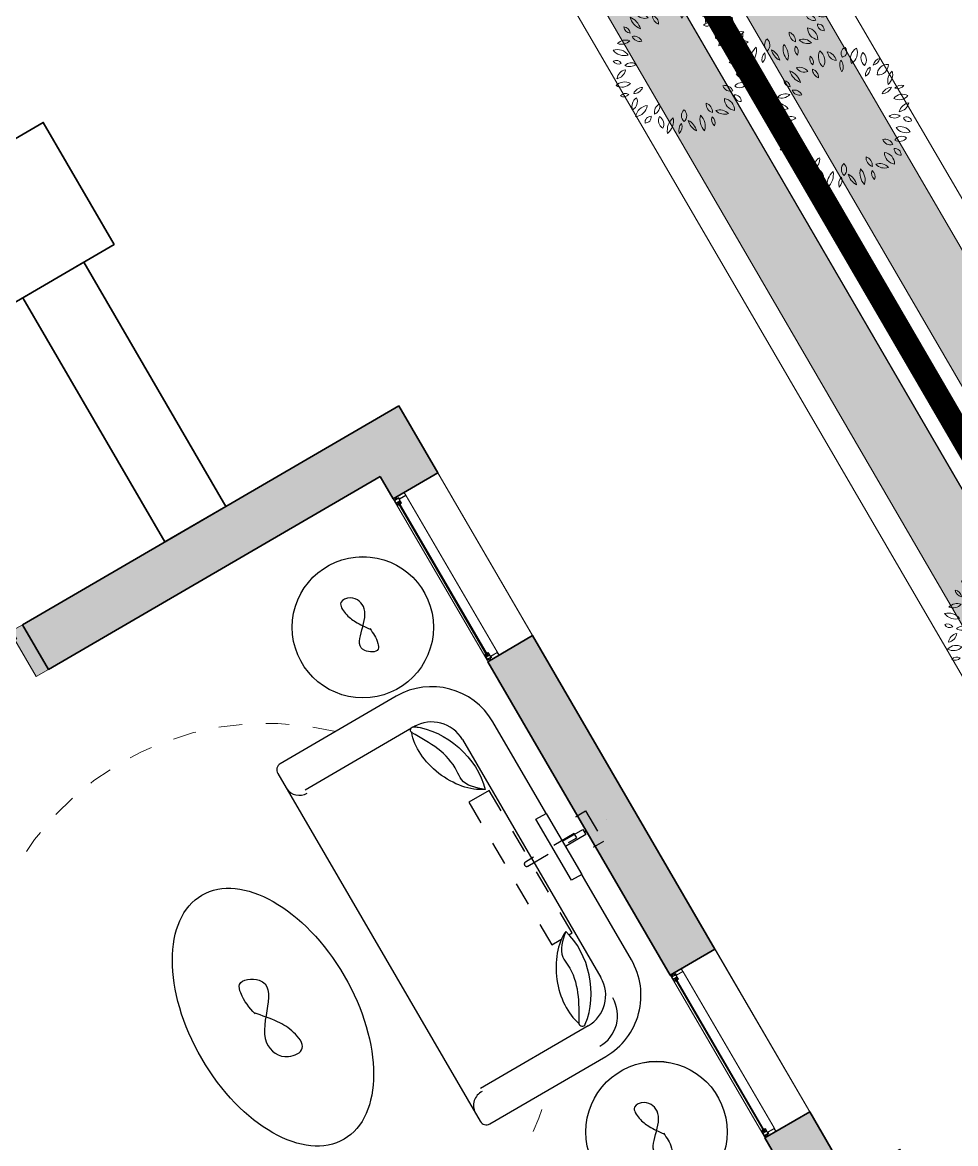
# Model space of a CAD drawing. Header units: millimetres. Extents: x 567980 to 569372, y 2065777 to 2066674.
# Drawn here: x 568857.368 to 568861.331, y 2066290.052 to 2066294.815 of the extents above; entities that cross this region are included whole.
import ezdxf

# ---------------------------------------------------------------- set-up
doc = ezdxf.new("R2010")
doc.units = ezdxf.units.MM
for name, pattern in [('047 Type S1$0$CENTER', [2, 1.25, -0.25, 0.25, -0.25]), ('047 Type S1$0$HIDDEN', [0.375, 0.25, -0.125]), ('CENTER', [3, 1.5, -0.5, 0.5, -0.5]), ('HIDDEN', [0.75, 0.5, -0.25])]:
    doc.linetypes.add(name, pattern=pattern)
for name, color, linetype, lineweight in [('A-DIM', 251, 'Continuous', 15), ('A-HATCH', 251, 'Continuous', 5), ('A-TUONG', 255, 'Continuous', 35), ('boDnv', 54, 'Continuous', 25), ('E- RANH GIOI', 1, 'CENTER', 13), ('E- THAY', 9, 'Continuous', 20), ('E-Manh', 251, 'Continuous', 13), ('i_Cay', 114, 'Continuous', 13), ('i_Hatch', 250, 'Continuous', 13), ('LD-CUA', 146, 'Continuous', 13), ('LD-KHUAT', 33, 'HIDDEN', 9), ('LD-THAY', 9, 'Continuous', 13)]:
    doc.layers.add(name, color=color, linetype=linetype, lineweight=lineweight)
for name, color, linetype in [('ChiaLo', 128, 'CENTER'), ('DIM 222222', 1, 'Continuous'), ('I-LOOS', 32, 'Continuous'), ('I-LOOSE', 32, 'Continuous'), ('loKBT', 42, 'Continuous')]:
    doc.layers.add(name, color=color, linetype=linetype)

# ---------------------------------------------------------------- blocks, each defined once
blk = doc.blocks.new('NEN')
at = {"layer": 'ChiaLo', "ltscale": 5}
blk.add_lwpolyline([(180.3325, -106.9279), (160.2174, -72.3537)], dxfattribs=at)
at = {"layer": 'loKBT'}
for points in [[(171.0218, -66.0677), (160.2174, -72.3537), (170.2749, -89.6408), (181.0794, -83.3548)], [(160.2174, -72.3537), (149.4129, -78.6397), (159.4705, -95.9268), (170.2749, -89.6408)]]:
    blk.add_lwpolyline(points, close=True, dxfattribs=at)
blk = doc.blocks.new('BT-02')
at = {"layer": 'loKBT'}
for points in [[(7692560.1, 959879), (7692560.1, 979879), (7680060.1, 979879), (7680060.1, 959879), (7692560.1, 959879)], [(7705060.1, 959879), (7705060.1, 979879), (7692560.1, 979879), (7692560.1, 959879), (7705060.1, 959879)]]:
    blk.add_lwpolyline(points, dxfattribs=at)
for points in [[(7692560.1, 979879), (7680060.1, 979879), (7680060.1, 959879), (7692560.1, 959879)], [(7680060.1, 959879), (7692560.1, 959879), (7692560.1, 979879), (7680060.1, 979879)], [(7705060.1, 979879), (7692560.1, 979879), (7692560.1, 959879), (7705060.1, 959879)], [(7692560.1, 959879), (7705060.1, 959879), (7705060.1, 979879), (7692560.1, 979879)]]:
    blk.add_lwpolyline(points, close=True, dxfattribs=at)
blk = doc.blocks.new('*U507')
h = blk.add_hatch(color=253)
h.dxf.hatch_style = 1
h.paths.add_polyline_path([(50, 950.2), (90, 950.2), (90, 1050.2), (50, 1050.2)])
h.paths.add_polyline_path([(50, 100), (90, 100), (90, 0), (50, 0)])
h = blk.add_hatch(color=253)
h.dxf.hatch_style = 1
h.paths.add_polyline_path([(2150.4, 100), (2110.4, 100), (2110.4, 0), (2150.4, 0)])
h.paths.add_polyline_path([(2150.4, 950.2), (2110.4, 950.2), (2110.4, 1050.2), (2150.4, 1050.2)])
h = blk.add_hatch(color=254)
h.dxf.hatch_style = 1
h.paths.add_polyline_path([(21.7, 844.7), (21.7, 1014.3), (50, 1014.3), (50, 986), (27.4, 986), (27.4, 844.7)])
h = blk.add_hatch(color=254)
h.dxf.hatch_style = 1
h.paths.add_polyline_path([(50, 950.2), (90, 950.2), (90, 100), (50, 100)])
h = blk.add_hatch(color=254)
h.dxf.hatch_style = 1
h.paths.add_polyline_path([(2110.4, 950.2), (2150.4, 950.2), (2150.4, 100), (2110.4, 100)])
h = blk.add_hatch(color=253)
h.dxf.hatch_style = 1
h.paths.add_polyline_path([(0, 0), (50, 0), (50, -40), (60, -40), (60, -220), (0, -220)])
h = blk.add_hatch(color=253)
h.dxf.hatch_style = 1
h.paths.add_polyline_path([(2200.4, 0), (2150.4, 0), (2150.4, -40), (2140.4, -40), (2140.4, -220), (2200.4, -220)])
at = {"linetype": 'Continuous'}
blk.add_line((70, 100), (70, 950.2), dxfattribs=at)
for p, q in [((90, 950.2), (90, 100)), ((2110.4, 950.2), (2110.4, 100)), ((2130.4, 100), (2130.4, 950.2))]:
    blk.add_line(p, q)
for points in [[(50, 950.2), (90, 950.2), (90, 1050.2), (50, 1050.2), (50, 950.2)], [(2150.4, 950.2), (2110.4, 950.2), (2110.4, 1050.2), (2150.4, 1050.2), (2150.4, 950.2)], [(50, 953.1), (50, 100)], [(2150.4, 953.1), (2150.4, 100)], [(50, 100), (90, 100), (90, 0), (50, 0), (50, 100)], [(2150.4, 100), (2110.4, 100), (2110.4, 0), (2150.4, 0), (2150.4, 100)]]:
    blk.add_lwpolyline(points)
at = {"linetype": 'HIDDEN', "ltscale": 30}
for points in [[(1100.2, 0, 0.414214), (50, 1050.2, 0.414214)], [(1100.2, 0, -0.414214), (2150.4, 1050.2, -0.414214)]]:
    blk.add_lwpolyline(points, format="xyb", dxfattribs=at)
for points in [[(21.7, 844.7), (21.7, 1014.3), (50, 1014.3), (50, 986), (27.4, 986), (27.4, 844.7)], [(50, 950.2), (90, 950.2), (90, 100), (50, 100)], [(2110.4, 950.2), (2150.4, 950.2), (2150.4, 100), (2110.4, 100)], [(0, 0), (50, 0), (50, -40), (60, -40), (60, -220), (0, -220)], [(2200.4, 0), (2150.4, 0), (2150.4, -40), (2140.4, -40), (2140.4, -220), (2200.4, -220)]]:
    blk.add_lwpolyline(points, close=True)
blk = doc.blocks.new('047 Type S1$0$A$C0E4C1570')
at = {"layer": 'DIM 222222', "color": 0, "linetype": '047 Type S1$0$CENTER', "ltscale": 25}
for p, q in [((0, -0.2), (0, -100.2)), ((50, -50.2), (-50, -50.2))]:
    blk.add_line(p, q, dxfattribs=at)
at = {"layer": 'DIM 222222', "color": 0, "linetype": '047 Type S1$0$HIDDEN', "ltscale": 50}
blk.add_lwpolyline([(20, -12.4), (20, -87.4), (-20, -87.4), (-20, -12.4)], close=True, dxfattribs=at)
blk = doc.blocks.new('A$C7ACE46B4')
blk.add_wipeout([(-12.5, 0), (12.5, 0), (12.5, -100), (150, -100), (150, -150), (-150, -150), (-150, -100), (-12.5, -100)]).dxf.layer = 'I-LOOSE'
at = {"layer": 'I-LOOSE'}
blk.add_lwpolyline([(-12.5, -100), (-12.5, 0), (12.5, 0), (12.5, -100)], dxfattribs=at)
blk.add_lwpolyline([(-150, -100), (150, -100), (150, -150), (-150, -150)], close=True, dxfattribs=at)
blk = doc.blocks.new('WR WERW')
at = {"layer": 'DIM 222222', "color": 1, "linetype": '047 Type S1$0$HIDDEN', "ltscale": 50, "extrusion": (9.92932e-07, -2.8403e-12, 1)}
for p, q in [((167309.9, 38806.7, 0), (167259.9, 38806.7, 0)), ((167259.9, 38806.7, 0), (167259.9, 38456.7, 0)), ((167309.9, 38456.7, 0), (167309.9, 38806.7, 0)), ((167259.9, 38456.7, 0), (167309.9, 38456.7, 0))]:
    blk.add_line(p, q, dxfattribs=at)
at = {"layer": 'DIM 222222', "color": 1, "linetype": '047 Type S1$0$HIDDEN', "ltscale": 50, "extrusion": (-9.92932e-07, 2.8439e-12, 1)}
for p, q in [((167269.9, 38636.7, 0), (167149.9, 38636.7, 0)), ((167149.9, 38636.7, 0), (167149.9, 38626.7, 0)), ((167149.9, 38626.7, 0), (167269.9, 38626.7, 0)), ((167274.9, 38631.7, 0), (167274.9, 38631.7, 0))]:
    blk.add_line(p, q, dxfattribs=at)
for start, end in [(0, 90), (270, 0)]:
    blk.add_arc((167269.9, 38631.7, -0.2), 5, start, end, dxfattribs=at)
blk = doc.blocks.new('2nd Floor Plan$0$weff')
at = {"color": 9}
blk.add_wipeout([(56.5, 207.1), (12.8, 168.9), (-23.4, 123.6), (-59.2, 57.6), (-78.1, 2.2), (-84.9, -29.8), (-89.8, -99.1), (-82.2, -153), (-41.5, -131.1), (-5.2, -99.4), (15, -84.2), (44.3, -38.7), (64.9, -4.2), (85, 45.7), (96.1, 91.6), (100.3, 136.7), (100.2, 145.7), (98.6, 169.4), (92.6, 200.1), (93.7, 207.9), (90.9, 214.5), (85, 219.1), (77.5, 220.1)], dxfattribs=at).dxf.layer = 'I-LOOS'
at = {"layer": 'I-LOOS', "color": 9}
for centre, major_axis, ratio, start_param, end_param in [((136.3, -26.8), (112.3, 268.4), 0.731709, 0.805447, 2.336146), ((-82.9, 66.8), (109.5, 220.3), 0.666606, 3.780671, 5.644107), ((79.5, 205.9), (1.9, -14.2), 1, 1.019254, 3.517144)]:
    blk.add_ellipse(centre, major_axis=major_axis, ratio=ratio, start_param=start_param, end_param=end_param, dxfattribs=at)
blk.add_spline([(-83.1, -153.5), (-11, -71.1), (-9.5, -30.9), (92.6, 200.1)], degree=3, dxfattribs=at)
blk = doc.blocks.new('AAW')
at = {"layer": 'I-LOOS'}
blk.add_ellipse((7152422.8, 829492.9, 0), major_axis=(0, 600), ratio=0.583333, dxfattribs=at)
at = {"layer": 'I-LOOS', "color": 7}
blk.add_spline([(7152481.3, 829442, 0), (7152489.3, 829335, 0), (7152475.4, 829301.2, 0), (7152394.4, 829327.9, 0), (7152501, 829572.7, 0), (7152449.5, 829670.9, 0), (7152381.6, 829669.9, 0), (7152379.5, 829593.1, 0), (7152415.5, 829519.6, 0), (7152483.3, 829436.9, 0)], degree=3, dxfattribs=at)
at = {"color": 8, "linetype": 'ByBlock'}
for points in [[(7150959.9, 830729.3), (7150961.2, 830762.1), (7150968.5, 830804.8), (7150982.3, 830847.2), (7151003.5, 830889.2), (7151026.9, 830922.3), (7151081.9, 830974.9), (7151135.1, 831006.2), (7151168.5, 831019.1), (7151245.7, 831033), (7151312.3, 831028.7), (7151358.3, 831016.7), (7151384.9, 831006), (7151416.7, 830989.1), (7151457, 830959.4), (7151477, 830940.3), (7151509.6, 830899.5), (7151536.9, 830848.4), (7151551.1, 830805.4), (7151557.5, 830770.9), (7151559.7, 830741.1), (7151556.7, 830690.1), (7151543.1, 830634.6), (7151515.2, 830575.9), (7151476.7, 830526), (7151423.5, 830481.9), (7151375.6, 830456.6), (7151311.5, 830437.8), (7151206.8, 830438.1), (7151146.6, 830455.5), (7151077.7, 830495), (7151042.4, 830526.6), (7151002.9, 830578.4), (7150980.2, 830624.8), (7150964.1, 830682.9), (7150959.9, 830727.9)], [(7150959.9, 828249), (7150961.2, 828281.8), (7150968.5, 828324.5), (7150982.3, 828366.9), (7151003.5, 828409), (7151026.9, 828442.1), (7151081.9, 828494.6), (7151135.1, 828525.9), (7151168.5, 828538.8), (7151245.7, 828552.7), (7151312.3, 828548.4), (7151358.3, 828536.4), (7151384.9, 828525.8), (7151416.7, 828508.8), (7151457, 828479.2), (7151477, 828460), (7151509.6, 828419.3), (7151536.9, 828368.1), (7151551.1, 828325.1), (7151557.5, 828290.6), (7151559.7, 828260.8), (7151556.7, 828209.9), (7151543.1, 828154.3), (7151515.2, 828095.6), (7151476.7, 828045.7), (7151423.5, 828001.6), (7151375.6, 827976.3), (7151311.5, 827957.6), (7151206.8, 827957.8), (7151146.6, 827975.3), (7151077.7, 828014.7), (7151042.4, 828046.4), (7151002.9, 828098.2), (7150980.2, 828144.5), (7150964.1, 828202.6), (7150959.9, 828247.6)]]:
    blk.add_wipeout(points, dxfattribs=at).translate(0, 0, 0).dxf.layer = 'I-LOOS'
for points in [[(7150984.5, 828877.7), (7150984.3, 830047.8), (7150987.9, 830094.3), (7151003.8, 830154.3), (7151019, 830188), (7151039.8, 830221.7), (7151072.1, 830259.9), (7151111.4, 830293), (7151145.7, 830313.9), (7151183.8, 830330.5), (7151224.5, 830341.8), (7151256.3, 830346.5), (7151284.3, 830347.8), (7151842.4, 830347.8), (7151859.2, 830347.4), (7151871.9, 830342.3), (7151881.2, 830331.4), (7151884.2, 830321.4), (7151884.4, 830317.9), (7151884.7, 828607.9), (7151882.7, 828597.3), (7151875.9, 828586.7), (7151869.8, 828582), (7151862.3, 828578.8), (7151854.7, 828577.8), (7151284.5, 828577.8), (7151249.5, 828579.8), (7151207.9, 828587.7), (7151171.3, 828600), (7151141.1, 828614.3), (7151108.9, 828634.6), (7151072.4, 828665.6), (7151048.6, 828692.4), (7151022.6, 828731.5), (7151002.8, 828774.5), (7150990.5, 828818.1), (7150985.2, 828856.5)], [(7150884.5, 828877.9), (7150944.5, 828877.9), (7150944.4, 828957.9), (7150919.4, 828957.9), (7150919.4, 829967.9), (7150944.4, 829967.9), (7150944.4, 830047.9), (7150884.4, 830047.9), (7150884.4, 828877.9)]]:
    blk.add_wipeout(points).translate(0, 0, 0).dxf.layer = 'I-LOOS'
at = {"layer": 'I-LOOS', "ltscale": 500}
for p, q in [((7151284.3, 830197.8, 0), (7151813.6, 830197.8, 0)), ((7151134.3, 828877.8, 0), (7151134.3, 830047.8, 0)), ((7151277.6, 828727.9, 0), (7151819, 828727.9, 0))]:
    blk.add_line(p, q, dxfattribs=at)
at = {"layer": 'I-LOOS', "ltscale": 500, "elevation": 0}
blk.add_lwpolyline([(7150984.3, 830047.7), (7150984.5, 828877.7, 0.414169), (7151284.5, 828577.8), (7151854.7, 828577.8, 0.41182), (7151884.7, 828607.9), (7151884.4, 830317.9, 0.41662), (7151854.4, 830347.8), (7151284.3, 830347.8, 0.414258)], format="xyb", close=True, dxfattribs=at)
at = {"layer": 'I-LOOS'}
for centre in [(7151259.8, 830733.3, 0), (7151259.8, 828253.1, 0)]:
    blk.add_circle(centre, 300, dxfattribs=at)
at = {"layer": 'I-LOOS', "ltscale": 500}
for centre, radius, start, end in [((7151284.3, 830147.8, 0), 150, 90, 180.0087), ((7151818.8, 830278.3, 0), 65.6, 265.4555, 357.4331), ((7151284.3, 828877.8, 0), 150, 180.0087, 270), ((7151819.3, 828677.4, 0), 65.6, 4.6583, 90.3037)]:
    blk.add_arc(centre, radius, start, end, dxfattribs=at)
at = {"layer": 'I-LOOS', "color": 7}
for points in [[(7151237.1, 830753.5, 0), (7151239.2, 830825, 0), (7151250.8, 830846.4, 0), (7151302.6, 830823.1, 0), (7151215, 830668.1, 0), (7151242.3, 830599.5, 0), (7151287.4, 830595.4, 0), (7151294.2, 830646.2, 0), (7151275.4, 830697.5, 0), (7151236.2, 830757, 0)], [(7151237.1, 828273.2, 0), (7151239.2, 828344.7, 0), (7151250.8, 828366.2, 0), (7151302.6, 828342.8, 0), (7151215, 828187.9, 0), (7151242.3, 828119.2, 0), (7151287.4, 828115.2, 0), (7151294.2, 828165.9, 0), (7151275.4, 828217.2, 0), (7151236.2, 828276.7, 0)]]:
    blk.add_spline(points, degree=3, dxfattribs=at)
at = {"layer": 'LD-KHUAT', "ltscale": 0.1}
blk.add_arc((7152437, 829469.1, 0), 1235.3, 226.1786, 134.6589, dxfattribs=at)
at = {"layer": 'I-LOOSE', "rotation": 89.99999999876488}
blk.add_blockref('A$C7ACE46B4', (7150884.4, 829477.9, 0), dxfattribs=at)
at = {"layer": 'DIM 222222', "linetype": 'ByBlock', "xscale": 2, "yscale": 2, "zscale": 2}
blk.add_blockref('WR WERW', (6816624.6, 752209.1, 0), dxfattribs=at)
at = {"layer": 'I-LOOS', "ltscale": 500, "rotation": 4.439697424246186}
blk.add_blockref('2nd Floor Plan$0$weff', (7151236, 829962.6, 0), dxfattribs=at)
at = {"layer": 'I-LOOS', "ltscale": 500, "xscale": -1, "rotation": 175.5742858466024}
blk.add_blockref('2nd Floor Plan$0$weff', (7151228.7, 828950.6, 0), dxfattribs=at)
at = {"layer": 'I-LOOS', "ltscale": 500}
blk.add_arc((7151284.3, 830048, 0), 150, 90, 179.9913, dxfattribs=at)
blk = doc.blocks.new('SFFSF')
h = blk.add_hatch(color=250)
h.paths.add_polyline_path([(339646.8, 104917.2), (339646.8, 104891.8), (339678.5, 104891.8), (339678.5, 104898.5), (339675.3, 104898.5, 1), (339675.3, 104897.3), (339677.3, 104897.3), (339677.3, 104893), (339663.4, 104893), (339663.4, 104916), (339677.3, 104916), (339677.3, 104911.7), (339675.3, 104911.7, 1), (339675.3, 104910.5), (339678.5, 104910.5), (339678.5, 104917.2)])
h.paths.add_polyline_path([(339648, 104916), (339662.2, 104916), (339662.2, 104893), (339648, 104893)], flags=16)
blk.add_lwpolyline([(339663.4, 104893), (339663.4, 104916), (339677.3, 104916), (339677.3, 104911.7), (339675.3, 104911.7, 1), (339675.3, 104910.5), (339678.5, 104910.5), (339678.5, 104917.2), (339646.8, 104917.2), (339646.8, 104891.8), (339678.5, 104891.8), (339678.5, 104898.5), (339675.3, 104898.5, 1), (339675.3, 104897.3), (339677.3, 104897.3), (339677.3, 104893)], format="xyb", close=True)
blk.add_lwpolyline([(339662.2, 104893), (339662.2, 104916), (339648, 104916), (339648, 104893)], close=True)
blk = doc.blocks.new('DDDDA')
blk.add_hatch(color=250).paths.add_polyline_path([(339343.8, 104970.9), (339343.8, 104969.3), (339332.6, 104969.3), (339332.6, 104958.1), (339343.8, 104958.1), (339343.8, 104956.6, 0.240391), (339346.5, 104960.7), (339335.6, 104960.7), (339335.6, 104966.7), (339346.5, 104966.7, 0.240391)])
blk.add_lwpolyline([(339343.8, 104970.9), (339343.8, 104969.3), (339332.6, 104969.3), (339332.6, 104958.1), (339343.8, 104958.1), (339343.8, 104956.6, 0.240391), (339346.5, 104960.7), (339335.6, 104960.7), (339335.6, 104966.7), (339346.5, 104966.7, 0.240391)], format="xyb", close=True)
blk = doc.blocks.new('*U496')
for points in [[(22.1, 21.5), (0, 21.5), (0, 27.7), (1.2, 27.7), (1.2, 22.7), (17.8, 22.7), (17.8, 63.1), (8.9, 63.1), (8.9, 71.6), (5.1, 74.3), (5.1, 83.1), (8.9, 85.8), (8.9, 93.1), (1.2, 93.1), (1.2, 89.3), (0, 89.3), (0, 94.3), (10.1, 94.3), (10.1, 93.1), (10.1, 91.1), (10.1, 82.5), (8.9, 82.5), (8.9, 84.3), (6.3, 82.5), (6.3, 74.9), (8.9, 73.1), (8.9, 74.9), (10.1, 74.9), (10.1, 64.3), (19, 64.3), (19, 22.7), (22.1, 22.7)], [(1044.6, 21.5), (1066.7, 21.5), (1066.7, 27.7), (1065.5, 27.7), (1065.5, 22.7), (1048.9, 22.7), (1048.9, 63.1), (1057.8, 63.1), (1057.8, 71.6), (1061.6, 74.3), (1061.6, 83.1), (1057.8, 85.8), (1057.8, 93.1), (1065.5, 93.1), (1065.5, 89.3), (1066.7, 89.3), (1066.7, 94.3), (1056.6, 94.3), (1056.6, 93.1), (1056.6, 91.1), (1056.6, 82.5), (1057.8, 82.5), (1057.8, 84.3), (1060.4, 82.5), (1060.4, 74.9), (1057.8, 73.1), (1057.8, 74.9), (1056.6, 74.9), (1056.6, 64.3), (1047.7, 64.3), (1047.7, 22.7), (1044.6, 22.7)]]:
    blk.add_hatch(color=250).paths.add_polyline_path(points)
for p, q in [((10.1, 94.3), (1056.6, 94.3)), ((22.1, 21.5), (1044.6, 21.5))]:
    blk.add_line(p, q)
for points in [[(8.9, 93.1), (8.9, 85.8), (5.1, 83.1), (5.1, 74.3), (8.9, 71.6), (8.9, 63.1), (17.8, 63.1), (17.8, 22.7), (1.2, 22.7), (1.2, 27.7), (0, 27.7), (0, 21.5), (22.1, 21.5), (22.1, 22.7), (19, 22.7), (19, 64.3), (10.1, 64.3), (10.1, 74.9), (8.9, 74.9), (8.9, 73.1), (6.3, 74.9), (6.3, 82.5), (8.9, 84.3), (8.9, 82.5), (10.1, 82.5), (10.1, 93.1), (10.1, 93.1), (10.1, 94.3), (0, 94.3), (0, 89.3), (1.2, 89.3), (1.2, 93.1), (8.9, 93.1)], [(1057.8, 93.1), (1057.8, 85.8), (1061.6, 83.1), (1061.6, 74.3), (1057.8, 71.6), (1057.8, 63.1), (1048.9, 63.1), (1048.9, 22.7), (1065.5, 22.7), (1065.5, 27.7), (1066.7, 27.7), (1066.7, 21.5), (1044.6, 21.5), (1044.6, 22.7), (1047.7, 22.7), (1047.7, 64.3), (1056.6, 64.3), (1056.6, 74.9), (1057.8, 74.9), (1057.8, 73.1), (1060.4, 74.9), (1060.4, 82.5), (1057.8, 84.3), (1057.8, 82.5), (1056.6, 82.5), (1056.6, 93.1), (1056.6, 93.1), (1056.6, 94.3), (1066.7, 94.3), (1066.7, 89.3), (1065.5, 89.3), (1065.5, 93.1), (1057.8, 93.1)]]:
    blk.add_lwpolyline(points)
blk.add_lwpolyline([(1030.7, 75.7), (36, 75.7), (36, 81.7), (1030.7, 81.7)], close=True)
at = {"xscale": -1, "rotation": 180}
blk.add_blockref('SFFSF', (-339634.7, 104983.2), dxfattribs=at)
blk.add_blockref('DDDDA', (-339299.6, -104885))
at = {"xscale": -1}
blk.add_blockref('DDDDA', (340366.2, -104885), dxfattribs=at)
at = {"rotation": 180}
blk.add_blockref('SFFSF', (340701.3, 104983.2), dxfattribs=at)
blk = doc.blocks.new('TANG 1 BT1')
at = {"layer": 'A-HATCH'}
h = blk.add_hatch(color=256, dxfattribs=at)
h.dxf.hatch_style = 1
h.paths.add_polyline_path([(7158834.4, 839216.9), (7158834.4, 837891.9), (7159054.4, 837891.9), (7159054.4, 839436.9), (7153914.4, 839436.9), (7153914.4, 839216.9)])
h.paths.add_polyline_path([(7150554.4, 839436.9), (7150554.3, 838368.7), (7150774.3, 838368.7), (7150774.4, 839216.9), (7151514.4, 839216.9), (7151514.4, 839436.9)])
h.paths.add_polyline_path([(7150774.3, 836568.7), (7150554.3, 836568.7), (7150554.4, 835616.9), (7151104.3, 835616.9), (7151104.3, 835319.5), (7151324.3, 835319.5), (7151324.3, 835616.9), (7152824.3, 835616.9), (7152824.3, 833426.9), (7152714.3, 833426.9), (7152714.3, 833316.9), (7152934.3, 833316.9), (7152934.3, 835726.9), (7150774.4, 835726.9)])
h.paths.add_polyline_path([(7151324.3, 834519.5), (7151104.3, 834519.5), (7151104.3, 832826.9), (7151324.3, 832826.9), (7151324.3, 833316.9), (7151914.3, 833316.9), (7151914.3, 833426.9), (7151324.3, 833426.9)])
h.paths.add_polyline_path([(7158834.4, 835616.9), (7158834.4, 834616.9), (7159054.4, 834616.9), (7159054.4, 835946.9), (7159054.4, 837091.9), (7158834.4, 837091.9), (7158834.4, 836041.9), (7158234.4, 836041.9), (7158234.4, 835726.9), (7156074.4, 835726.9), (7156074.4, 835616.9)])
h.paths.add_polyline_path([(7158834.4, 835726.9), (7158289.4, 835726.9), (7158289.4, 835986.9), (7158834.4, 835986.9)], flags=16)
h.paths.add_polyline_path([(7158434.4, 831596.9), (7158434.4, 831391.9), (7158834.4, 831391.9), (7158834.4, 827616.9), (7158354.3, 827616.9), (7158354.3, 827396.9), (7159054.4, 827396.9), (7159054.4, 832816.9), (7158834.4, 832816.9), (7158834.4, 831816.9), (7156074.4, 831816.9), (7156074.4, 831596.9)])
h.paths.add_polyline_path([(7158834.4, 831596.9), (7158834.4, 831446.9), (7158489.4, 831446.9), (7158489.4, 831596.9)], flags=16)
h.paths.add_polyline_path([(7152934.3, 831706.9), (7152934.3, 831816.9), (7151324.3, 831816.9), (7151324.3, 831926.9), (7151104.3, 831926.9), (7151104.3, 831816.9), (7150554.4, 831816.9), (7150554.4, 830866.9), (7150774.4, 830866.9), (7150774.4, 831706.9)])
h.paths.add_polyline_path([(7150554.4, 828526.9), (7150774.4, 828526.9), (7150774.4, 830066.9), (7150554.4, 830066.9)])
h.paths.add_polyline_path([(7151704.4, 827396.9), (7152404.2, 827396.9), (7152404.2, 827616.9), (7150774.4, 827616.9), (7150774.4, 827726.9), (7150554.4, 827726.9), (7150554.4, 827616.9), (7150554.4, 827396.9), (7151404.4, 827396.9), (7151404.4, 827396.9)])
h.paths.add_polyline_path([(7154604.6, 827616.9), (7154604.6, 827396.9), (7155304.4, 827396.9), (7155304.4, 827396.9), (7155604.4, 827396.9), (7156654.4, 827396.9), (7156654.4, 827616.9)])
h.paths.add_polyline_path([(7150304.3, 831816.9), (7150304.3, 831196.9), (7150554.3, 831196.9), (7150554.3, 831306.9), (7150414.3, 831306.9), (7150414.3, 831706.9), (7150554.3, 831706.9), (7150554.3, 831816.9)])
h.paths.add_polyline_path([(7150304.3, 836228.5), (7150304.3, 835616.9), (7150554.3, 835616.9), (7150554.3, 835726.9), (7150414.3, 835726.9), (7150414.3, 836118.5), (7150554.4, 836118.5), (7150554.4, 836228.5)])
at = {"layer": 'A-TUONG'}
for p, q in [((7150554.4, 831816.9), (7150554.4, 830866.9)), ((7150774.4, 831706.9), (7150774.4, 830866.9)), ((7150774.4, 830866.9), (7150554.4, 830866.9)), ((7150554.4, 830066.9), (7150554.4, 828526.9)), ((7150774.4, 830066.9), (7150554.4, 830066.9)), ((7150774.4, 830066.9), (7150774.4, 828526.9)), ((7150774.4, 828526.9), (7150554.4, 828526.9)), ((7150554.4, 827616.9), (7150554.4, 827726.9)), ((7150774.4, 827726.9), (7150554.4, 827726.9)), ((7150774.4, 827726.9), (7150774.4, 827616.9)), ((7150554.4, 827616.9), (7150554.4, 827396.9)), ((7150774.4, 827616.9), (7152404.2, 827616.9)), ((7152404.2, 827396.9), (7152404.2, 827616.9)), ((7150554.4, 827396.9), (7152404.2, 827396.9))]:
    blk.add_line(p, q, dxfattribs=at)
for points in [[(7151404.4, 827396.9), (7151704.4, 827396.9), (7151704.4, 826196.9), (7151404.4, 826196.9)], [(7151254.4, 826196.9), (7151854.4, 826196.9), (7151854.4, 825596.9), (7151254.4, 825596.9)]]:
    blk.add_lwpolyline(points, close=True, dxfattribs=at)
at = {"layer": 'E- THAY'}
for p, q in [((7150554.4, 830866.9), (7150554.4, 830066.9)), ((7150554.4, 828526.9), (7150554.4, 827726.9))]:
    blk.add_line(p, q, dxfattribs=at)
at = {"layer": 'DIM 222222', "color": 1, "linetype": '047 Type S1$0$HIDDEN', "ltscale": 120, "extrusion": (3e-16, -1.54694e-07, 1), "xscale": 2.000000000000003, "yscale": 2.000000000000003, "zscale": 2.000000000000003, "rotation": 0.0009375014126326662}
blk.add_blockref('047 Type S1$0$A$C0E4C1570', (7150774.4, 829458.6, -0.1), dxfattribs=at)
at = {"layer": 'LD-CUA', "rotation": 180}
blk.add_blockref('*U507', (7154604.6, 827396.9), dxfattribs=at)
at = {"layer": 'A-TUONG'}
blk.add_blockref('AAW', (-100, -119.7, 0), dxfattribs=at)
at = {"layer": 'LD-CUA', "xscale": 0.7500000000001072, "yscale": 0.7500000000001072, "zscale": 0.7500000000001072, "rotation": 270}
for p in [(7150703.6, 830866.9), (7150703.6, 828526.9)]:
    blk.add_blockref('*U496', p, dxfattribs=at)
blk = doc.blocks.new('mb-cay40')
at = {"color": 0, "linetype": 'ByBlock'}
for centre, radius, start, end in [((-136.2, 736.9), 62.9, 125.40933, 202.71009), ((-230.7, 763.9), 62.9, 305.40933, 22.71009), ((16.3, 684.3), 136.5, 133.81169, 194.30773), ((-210.5, 749), 136.5, 313.81169, 14.30773), ((-426.9, 693.8), 54.1, 146.81507, 244.01934), ((-495.9, 674.7), 54.1, 326.81507, 64.01934), ((-299.6, 710.3), 100.2, 149.47372, 231.75859), ((-447.9, 682.5), 100.2, 329.47372, 51.75859), ((-230.7, 779.4), 98.1, 192.30595, 259.6849), ((-344.1, 662), 98.1, 12.30595, 79.6849), ((-147.5, 637.8), 79.7, 145.52479, 220.83273), ((-273.4, 630.8), 79.7, 325.52479, 40.83273), ((112.7, 711.3), 137.2, 163.46423, 212.79056), ((-134.2, 676.1), 137.2, 343.46423, 32.79056), ((138.4, 615.5), 80.6, 104.10036, 168.46502), ((39.7, 709.8), 80.6, 284.10036, 348.46502), ((-541.5, 596.8), 98.1, 183.31893, 263.19037), ((-651.1, 493.7), 98.1, 3.31893, 83.19037), ((-554.2, 555.7), 69.9, 25.45365, 116.6852), ((-522.5, 648.1), 69.9, 205.45365, 296.6852), ((-390.4, 597.1), 66.9, 168.8066, 257.6391), ((-470.3, 544.7), 66.9, 348.8066, 77.6391), ((48.9, 562.1), 68.8, 103.89139, 198.90395), ((-32.7, 606.6), 68.8, 283.89139, 18.90395), ((230.4, 506), 141.4, 100.3005, 160.44765), ((71.9, 692.4), 141.4, 280.3005, 340.44765), ((260, 521), 76.9, 122.58173, 207.17999), ((150.2, 550.6), 76.9, 302.58173, 27.17999), ((-653.7, 503), 44.2, 163.49335, 274.46973), ((-692.7, 471.4), 44.2, 343.49335, 94.46973), ((299.7, 426), 53.5, 59.98145, 155.66759), ((-680.1, 301.4), 101.7, 69.72014, 135.64891), ((-717.6, 467.9), 101.7, 249.72014, 315.64891), ((-620.4, 356.9), 75.8, 22.57231, 98.33354), ((-561.4, 461), 75.8, 202.57231, 278.33354), ((213.1, 368.7), 79.6, 86.02822, 161.36976), ((143.1, 473.5), 79.6, 266.02822, 341.36976), ((319.9, 283.6), 110.2, 64.73526, 140.57812), ((281.8, 453.3), 110.2, 244.73526, 320.57812), ((277.7, 494.4), 53.5, 239.98145, 335.66759), ((-743.4, 226), 96, 30.94824, 110.57839), ((-694.8, 365.2), 96, 210.94824, 290.57839), ((359.2, 242.1), 79.1, 90.25287, 173.52208), ((280.3, 330.1), 79.1, 270.25287, 353.52208), ((-766.5, 152.4), 75.6, 44.25765, 108.59266), ((-736.5, 276.8), 75.6, 224.25765, 288.59266), ((-637.6, 118.6), 83.9, 60.50948, 129.29199), ((-649.5, 256.6), 83.9, 240.50948, 309.29199), ((243, 141), 78, 58.87476, 131.21352), ((231.9, 266.5), 78, 238.87476, 311.21352), ((344, 142), 53.6, 28.19814, 112.19179), ((371, 217), 53.6, 208.19814, 292.19179), ((-787.2, 176.3), 110.8, 280.87616, 345.44791), ((-659.1, 39.6), 110.8, 100.87616, 165.44791), ((292.5, 25.2), 97.6, 29.1952, 106.7189), ((349.7, 166.4), 97.6, 209.1952, 286.7189), ((-689.6, -39.1), 87.4, 54.97446, 151.37923), ((-716.2, 74.2), 87.4, 234.97446, 331.37923), ((158.9, -75), 77.3, 28.80716, 103.91988), ((208.1, 37.3), 77.3, 208.80716, 283.91988), ((313.8, -58.6), 90.4, 71.37117, 141.75354), ((271.7, 82.9), 90.4, 251.37117, 321.75354), ((-674.8, -123.2), 70, 71.81925, 140.08176), ((-706.7, -11.8), 70, 251.81925, 320.08176), ((-557.2, -163.3), 78, 113.47529, 203.45596), ((-659.8, -122.8), 78, 293.47529, 23.45596), ((-551.5, -83), 75, 87.17243, 157.23647), ((-616.9, 20.9), 75, 267.17243, 337.23647), ((243.5, -118.1), 50.7, 359.25572, 87.62866), ((296.2, -68.1), 50.7, 179.25572, 267.62866), ((-604.8, -147.2), 106.6, 271.63276, 352.02679), ((-496.2, -268.5), 106.6, 91.63276, 172.02679), ((-341.9, -220.9), 95.9, 122.88731, 186.72533), ((-489.2, -151.6), 95.9, 302.88731, 6.72533), ((69.9, -150.8), 70.3, 173.64998, 254.65145), ((-18.6, -210.9), 70.3, 353.64998, 74.65145), ((132.9, -213), 116.1, 6.54869, 76.89113), ((274.6, -86.6), 116.1, 186.54869, 256.89113), ((-472.9, -293.5), 49.3, 76.54191, 193.47743), ((-509.3, -257.1), 49.3, 256.54191, 13.47743), ((-314.3, -280.8), 91.1, 159.11699, 230.36062), ((-457.4, -318.4), 91.1, 339.11699, 50.36062), ((-220.2, -348.5), 108.7, 122.11699, 201.72753), ((-378.9, -296.7), 108.7, 302.11699, 21.72753), ((-132.5, -236.1), 75.4, 148.78766, 221.59771), ((-253.3, -247.1), 75.4, 328.78766, 41.59771), ((99.9, -278), 148, 165.20711, 218.32175), ((-159.3, -332), 148, 345.20711, 38.32175), ((110.4, -276.4), 64.3, 156.77542, 231.28797), ((11, -301.2), 64.3, 336.77542, 51.28797), ((113.4, -289.9), 96.7, 38.69621, 106.24154), ((161.8, -136.6), 96.7, 218.69621, 286.24154), ((-170.5, -363.9), 62.5, 129.74751, 206.0709), ((-266.7, -343.3), 62.5, 309.74751, 26.0709), ((-159.8, -372.2), 84.6, 5.31956, 80.41897), ((-61.5, -281), 84.6, 185.31956, 260.41897)]:
    blk.add_arc(centre, radius, start, end, dxfattribs=at)
blk = doc.blocks.new('SAN VUON BT A-BT1')
at = {"layer": 'i_Hatch', "true_color": 0x46cb3a, "transparency": 33554687}
h = blk.add_hatch(dxfattribs=at)
h.set_pattern_fill('CROSS', color=95, scale=300, double=1)
h.set_pattern_definition([(0, (2832.47, -202892.13), (75, 75), [37.5, -112.5]), (90, (2851.22, -202910.88), (-75, 75), [37.5, -112.5])])
h.paths.add_polyline_path([(7163776.9, 841296.9), (7151496.9, 841296.9), (7151496.9, 841006.9), (7163486.9, 841006.9), (7163486.9, 821856.9), (7163776.9, 821856.9)])
h.paths.add_polyline_path([(7158157.3, 822152.4), (7151786.9, 822152.4), (7151786.9, 839436.9), (7151496.9, 839436.9), (7151496.9, 821856.9), (7151496.9, 821516.9), (7158157.3, 821516.9)])
at = {"layer": 'A-DIM'}
blk.add_lwpolyline([(7153386.8, 839436.9), (7161886.9, 839436.9), (7161886.9, 827396.9), (7158436.8, 827396.9), (7158437.8, 826196.9), (7158587.8, 826196.9), (7158587.8, 825596.9), (7154087.9, 825596.9), (7154086.9, 826196.9), (7154236.9, 826196.9), (7154236.8, 827396.9), (7153386.8, 827396.9), (7153386.9, 831196.9), (7153136.8, 831196.9), (7153136.8, 831816.9), (7153336.8, 831816.9), (7153336.8, 835616.9), (7153136.8, 835616.9), (7153136.8, 836228.5), (7153386.9, 836228.5), (7153386.9, 839436.9)], dxfattribs=at)
at = {"layer": 'E- RANH GIOI', "ltscale": 0.1, "const_width": 100}
blk.add_lwpolyline([(7151386.9, 821436.9), (7163886.9, 821436.9), (7163886.9, 841436.9), (7151386.9, 841436.9)], close=True, dxfattribs=at)
at = {"layer": 'E- THAY'}
blk.add_lwpolyline([(7154387.9, 825596.9), (7154087.9, 825596.9), (7154087.9, 826196.9), (7154237.9, 826196.9), (7154237.9, 827396.9), (7153386.8, 827396.9), (7153386.8, 831196.9), (7153136.8, 831196.9), (7153136.8, 831816.9), (7153336.8, 831816.9), (7153336.8, 831816.9), (7153336.8, 835616.9), (7153136.8, 835616.9), (7153136.8, 836228.5), (7153386.9, 836228.5), (7153386.8, 839396.9)], dxfattribs=at)
at = {"layer": 'E-Manh'}
for p, q in [((7151496.9, 841326.9), (7151496.9, 821886.9)), ((7163486.9, 821886.9), (7163486.9, 841036.9)), ((7163376.9, 821886.9), (7163376.9, 840926.9)), ((7151786.9, 839436.9), (7151786.9, 822182.4)), ((7151896.9, 839436.9), (7151896.9, 822292.4))]:
    blk.add_line(p, q, dxfattribs=at)
for points in [[(7151496.9, 841326.9), (7151496.9, 821546.9), (7158267.3, 821546.9)], [(7163776.9, 821886.9), (7163776.9, 841326.9)]]:
    blk.add_lwpolyline(points, dxfattribs=at)
at = {"layer": 'i_Cay', "xscale": 0.5, "yscale": 0.5, "zscale": 0.5}
for p in [(7151703.3, 829425.8), (7163743.9, 827187.8), (7151716.3, 826648.8), (7163759.9, 826566.8)]:
    blk.add_blockref('mb-cay40', p, dxfattribs=at)
blk = doc.blocks.new('MBT1 BT1')
at = {"layer": 'E- RANH GIOI', "ltscale": 0.1, "const_width": 100}
blk.add_lwpolyline([(7075416.3, 1014867.5), (7087916.3, 1014867.5), (7087916.3, 1034867.5), (7075416.3, 1034867.5)], close=True, dxfattribs=at)
at = {"layer": 'E- THAY'}
blk.add_blockref('SAN VUON BT A-BT1', (-75970.5, 193430.5), dxfattribs=at)
blk.add_blockref('TANG 1 BT1', (-73138, 193430.5), dxfattribs=at)

msp = doc.modelspace()

# ---------------------------------------------------------------- block references
at = {"layer": 'boDnv'}
msp.add_blockref('NEN', (568697.4807, 2066371.6973), dxfattribs=at)

# ---------------------------------------------------------------- next in the draw order: block references
at = {"layer": 'loKBT', "xscale": 0.001000000000001394, "yscale": 0.001000000000001394, "zscale": 0.001000000000001394, "rotation": 30.1906983248881}
msp.add_blockref('BT-02', (562701.3455, 2061583.9472, -0.0003), dxfattribs=at)

# ---------------------------------------------------------------- next in the draw order: block references
at = {"layer": 'LD-THAY', "xscale": 0.001000000000001394, "yscale": 0.001000000000001394, "zscale": 0.001000000000001394, "rotation": 210.1906985033857}
msp.add_blockref('MBT1 BT1', (574473.8283, 2070740.9197, -0.0003), dxfattribs=at)

# ---------------------------------------------------------------- next in the draw order: block references
msp.add_blockref('MBT1 BT1', (574463.0239, 2070734.6337, -0.0003), dxfattribs=at)

# ---------------------------------------------------------------- next in the draw order: block references
at = {"layer": 'loKBT', "xscale": 0.001000000000001394, "yscale": 0.001000000000001394, "zscale": 0.001000000000001394, "rotation": 30.1906983248881}
msp.add_blockref('BT-02', (562701.3455, 2061583.9472, -0.0003), dxfattribs=at)

# ---------------------------------------------------------------- next in the draw order: block references
at = {"layer": 'LD-THAY', "xscale": 0.001000000000001394, "yscale": 0.001000000000001394, "zscale": 0.001000000000001394, "rotation": 210.1906985033857}
msp.add_blockref('MBT1 BT1', (574473.8283, 2070740.9197, -0.0003), dxfattribs=at)

# ---------------------------------------------------------------- next in the draw order: block references
msp.add_blockref('MBT1 BT1', (574463.0239, 2070734.6337, -0.0003), dxfattribs=at)

doc.saveas('drawing.dxf')
